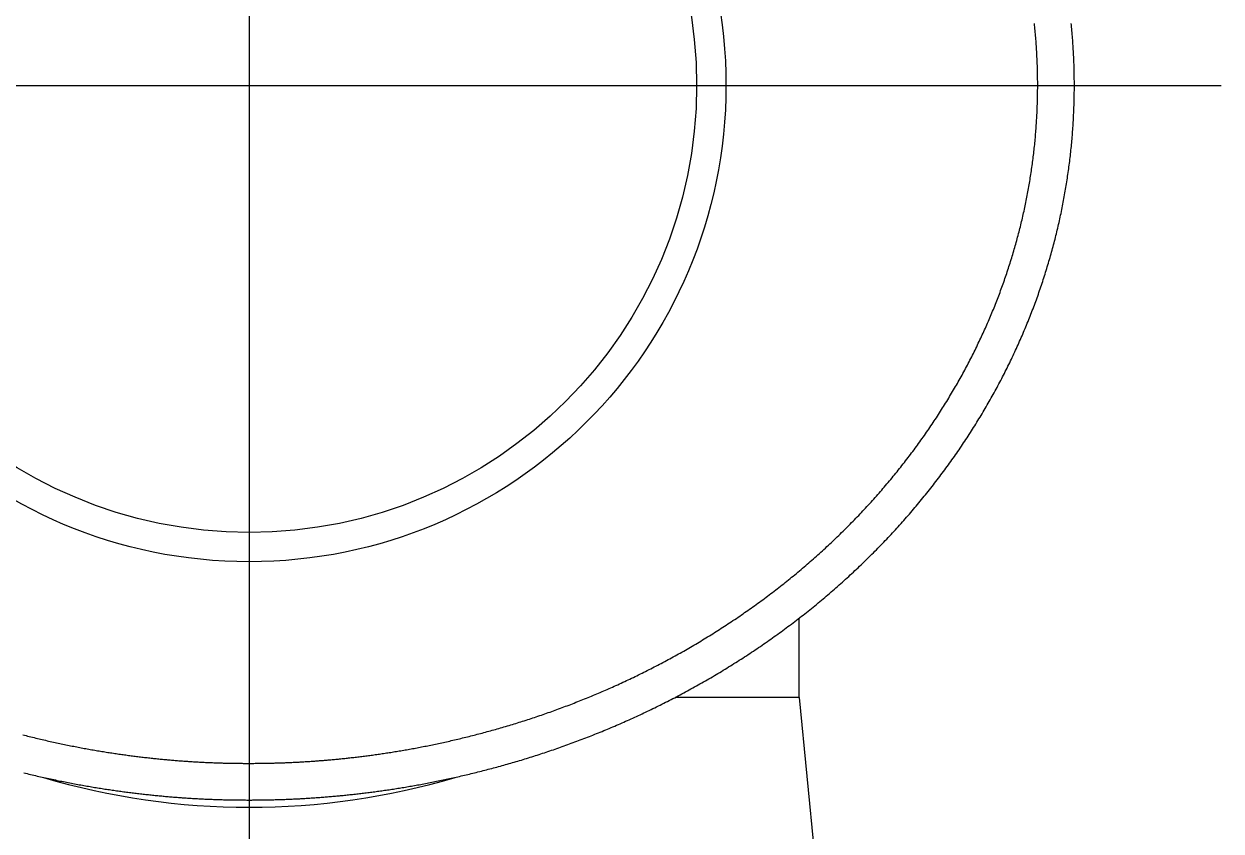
# Model space of a CAD drawing. Extents: x -10.3 to 87.6, y -18.9 to 40.3.
# Drawn here: x 71.26 to 87.58, y 18.28 to 29.29 of the extents above; entities that cross this region are included whole.
import ezdxf

# ---------------------------------------------------------------- set-up
doc = ezdxf.new("R2010")
doc.units = 0
doc.linetypes.add('CENTER', pattern=[50.8, 31.75, -6.35, 6.35, -6.35])
doc.layers.get('0').update_dxf_attribs({"linetype": 'CONTINUOUS'})
doc.layers.add('CENTER', color=1, linetype='CENTER')

msp = doc.modelspace()

# ---------------------------------------------------------------- linework, layer by layer
at = {"color": 7, "linetype": 'CONTINUOUS'}
for q in [(81.82802, 21.18278), (80.13635, 20.1), (82.03455, 17.95214)]:
    msp.add_line((81.82802, 20.1), q, dxfattribs=at)
at = {"color": 7}
for points in [[(74.328, 18.7, 0), (74.3448, 18.7, 0), (74.3616, 18.7, 0), (74.3784, 18.7001, 0), (74.3952, 18.7002, 0), (74.4119, 18.7003, 0), (74.4287, 18.7004, 0), (74.4454, 18.7005, 0), (74.4622, 18.7007, 0), (74.4789, 18.7008, 0), (74.4957, 18.701, 0), (74.5124, 18.7013, 0), (74.5292, 18.7015, 0), (74.5459, 18.7018, 0), (74.5626, 18.7021, 0), (74.5794, 18.7024, 0), (74.5961, 18.7027, 0), (74.6129, 18.7031, 0), (74.6296, 18.7034, 0), (74.6464, 18.7038, 0), (74.6631, 18.7042, 0), (74.6799, 18.7047, 0), (74.6966, 18.7051, 0), (74.7134, 18.7056, 0), (74.7302, 18.7061, 0), (74.747, 18.7067, 0), (74.7638, 18.7072, 0), (74.7806, 18.7078, 0), (74.7974, 18.7084, 0), (74.8142, 18.709, 0), (74.831, 18.7096, 0), (74.8479, 18.7103, 0), (74.8647, 18.711, 0), (74.8816, 18.7117, 0), (74.8985, 18.7124, 0), (74.9154, 18.7132, 0), (74.9323, 18.714, 0), (74.9492, 18.7148, 0), (74.9662, 18.7156, 0), (74.9831, 18.7165, 0), (75.0001, 18.7173, 0), (75.0171, 18.7182, 0), (75.0341, 18.7192, 0), (75.0512, 18.7201, 0), (75.0682, 18.7211, 0), (75.0853, 18.7221, 0), (75.1024, 18.7231, 0), (75.1195, 18.7241, 0), (75.1367, 18.7252, 0), (75.1538, 18.7263, 0), (75.171, 18.7274, 0), (75.1882, 18.7285, 0), (75.2055, 18.7297, 0), (75.2227, 18.7309, 0), (75.24, 18.7321, 0), (75.2574, 18.7333, 0), (75.2747, 18.7346, 0), (75.2921, 18.7359, 0), (75.3095, 18.7372, 0), (75.327, 18.7385, 0), (75.3444, 18.7399, 0), (75.3619, 18.7413, 0), (75.3795, 18.7427, 0), (75.3971, 18.7441, 0), (75.4147, 18.7456, 0), (75.4323, 18.7471, 0), (75.45, 18.7486, 0), (75.4677, 18.7501, 0), (75.4854, 18.7517, 0), (75.5032, 18.7533, 0), (75.5211, 18.7549, 0), (75.5389, 18.7566, 0), (75.5568, 18.7582, 0), (75.5748, 18.76, 0), (75.5928, 18.7617, 0), (75.6108, 18.7635, 0), (75.6289, 18.7653, 0), (75.647, 18.7671, 0), (75.6651, 18.769, 0), (75.6833, 18.7709, 0), (75.7016, 18.7728, 0), (75.7199, 18.7748, 0), (75.7382, 18.7768, 0), (75.7566, 18.7788, 0), (75.7751, 18.7808, 0), (75.7936, 18.7829, 0), (75.8121, 18.7851, 0), (75.8307, 18.7872, 0), (75.8493, 18.7894, 0), (75.868, 18.7916, 0), (75.8868, 18.7939, 0), (75.9056, 18.7962, 0), (75.9244, 18.7985, 0), (75.9433, 18.8009, 0), (75.9623, 18.8033, 0), (75.9813, 18.8057, 0), (76.0004, 18.8082, 0), (76.0195, 18.8107, 0), (76.0387, 18.8133, 0), (76.058, 18.8159, 0), (76.0773, 18.8185, 0), (76.0967, 18.8212, 0), (76.1161, 18.8239, 0), (76.1356, 18.8266, 0), (76.1552, 18.8294, 0), (76.1748, 18.8322, 0), (76.1945, 18.8351, 0), (76.2143, 18.838, 0), (76.2341, 18.8409, 0), (76.254, 18.8439, 0), (76.274, 18.8469, 0), (76.294, 18.85, 0), (76.3141, 18.8531, 0), (76.3343, 18.8563, 0), (76.3545, 18.8595, 0), (76.3748, 18.8627, 0), (76.3952, 18.866, 0), (76.4156, 18.8693, 0), (76.4362, 18.8727, 0), (76.4568, 18.8762, 0), (76.4774, 18.8796, 0), (76.4982, 18.8832, 0), (76.519, 18.8867, 0), (76.5399, 18.8903, 0), (76.5608, 18.894, 0), (76.5818, 18.8977, 0), (76.6029, 18.9015, 0), (76.624, 18.9053, 0), (76.6453, 18.9092, 0), (76.6665, 18.9131, 0), (76.6879, 18.9171, 0), (76.7093, 18.9211, 0), (76.7307, 18.9251, 0), (76.7523, 18.9293, 0), (76.7739, 18.9334, 0), (76.7955, 18.9376, 0), (76.8172, 18.9419, 0), (76.839, 18.9462, 0), (76.8608, 18.9506, 0), (76.8827, 18.955, 0), (76.9047, 18.9595, 0), (76.9267, 18.964, 0), (76.9487, 18.9686, 0), (76.9709, 18.9732, 0), (76.993, 18.9779, 0), (77.0153, 18.9826, 0), (77.0376, 18.9874, 0), (77.0599, 18.9923, 0), (77.0823, 18.9971, 0), (77.1047, 19.0021, 0), (77.1272, 19.0071, 0), (77.1498, 19.0121, 0), (77.1724, 19.0172, 0), (77.195, 19.0224, 0), (77.2177, 19.0276, 0), (77.2405, 19.0329, 0), (77.2633, 19.0382, 0), (77.2861, 19.0436, 0), (77.309, 19.049, 0), (77.3319, 19.0545, 0), (77.3549, 19.0601, 0), (77.3779, 19.0657, 0), (77.401, 19.0713, 0), (77.4241, 19.077, 0), (77.4473, 19.0828, 0), (77.4705, 19.0886, 0), (77.4937, 19.0945, 0), (77.517, 19.1004, 0), (77.5403, 19.1064, 0), (77.5637, 19.1125, 0), (77.5871, 19.1186, 0), (77.6105, 19.1247, 0), (77.634, 19.131, 0), (77.6575, 19.1372, 0), (77.681, 19.1436, 0), (77.7046, 19.15, 0), (77.7282, 19.1564, 0), (77.7519, 19.1629, 0), (77.7756, 19.1695, 0), (77.7993, 19.1762, 0), (77.8231, 19.1828, 0), (77.8469, 19.1896, 0), (77.8707, 19.1964, 0), (77.8945, 19.2033, 0), (77.9184, 19.2102, 0), (77.9423, 19.2172, 0), (77.9663, 19.2242, 0), (77.9902, 19.2313, 0), (78.0142, 19.2385, 0), (78.0383, 19.2457, 0), (78.0623, 19.253, 0), (78.0864, 19.2604, 0), (78.1105, 19.2678, 0), (78.1346, 19.2753, 0), (78.1588, 19.2828, 0), (78.183, 19.2904, 0), (78.2071, 19.2981, 0), (78.2314, 19.3058, 0), (78.2556, 19.3136, 0), (78.2799, 19.3214, 0), (78.3042, 19.3293, 0), (78.3285, 19.3373, 0), (78.3528, 19.3453, 0), (78.3771, 19.3534, 0), (78.4015, 19.3616, 0), (78.4259, 19.3698, 0), (78.4503, 19.3781, 0), (78.4747, 19.3865, 0), (78.4991, 19.3949, 0), (78.5235, 19.4034, 0), (78.548, 19.4119, 0), (78.5724, 19.4205, 0), (78.5969, 19.4292, 0), (78.6214, 19.438, 0), (78.6459, 19.4468, 0), (78.6705, 19.4556, 0), (78.695, 19.4646, 0), (78.7196, 19.4735, 0), (78.7441, 19.4826, 0), (78.7687, 19.4917, 0), (78.7933, 19.5009, 0), (78.8179, 19.5102, 0), (78.8425, 19.5195, 0), (78.8671, 19.5289, 0), (78.8917, 19.5383, 0), (78.9164, 19.5478, 0), (78.941, 19.5574, 0), (78.9657, 19.567, 0), (78.9904, 19.5767, 0), (79.015, 19.5865, 0), (79.0397, 19.5964, 0), (79.0644, 19.6063, 0), (79.0891, 19.6162, 0), (79.1138, 19.6263, 0), (79.1386, 19.6364, 0), (79.1633, 19.6465, 0), (79.188, 19.6568, 0), (79.2128, 19.6671, 0), (79.2375, 19.6775, 0), (79.2622, 19.6879, 0), (79.287, 19.6984, 0), (79.3117, 19.709, 0), (79.3365, 19.7196, 0), (79.3613, 19.7303, 0), (79.386, 19.7411, 0), (79.4108, 19.7519, 0), (79.4356, 19.7628, 0), (79.4604, 19.7738, 0), (79.4851, 19.7848, 0), (79.5099, 19.7959, 0), (79.5347, 19.8071, 0), (79.5595, 19.8184, 0), (79.5843, 19.8297, 0), (79.609, 19.8411, 0), (79.6338, 19.8525, 0), (79.6586, 19.864, 0), (79.6834, 19.8756, 0), (79.7082, 19.8873, 0), (79.733, 19.899, 0), (79.7577, 19.9108, 0), (79.7825, 19.9227, 0), (79.8073, 19.9346, 0), (79.8321, 19.9466, 0), (79.8568, 19.9587, 0), (79.8816, 19.9708, 0), (79.9063, 19.983, 0), (79.9311, 19.9953, 0), (79.9558, 20.0077, 0), (79.9806, 20.0201, 0), (80.0053, 20.0326, 0), (80.0301, 20.0452, 0), (80.0548, 20.0578, 0), (80.0795, 20.0705, 0), (80.1042, 20.0833, 0), (80.1289, 20.0961, 0), (80.1537, 20.1091, 0), (80.1783, 20.1221, 0), (80.203, 20.1351, 0), (80.2277, 20.1482, 0), (80.2524, 20.1615, 0), (80.277, 20.1747, 0), (80.3017, 20.1881, 0), (80.3263, 20.2015, 0), (80.351, 20.215, 0), (80.3756, 20.2286, 0), (80.4002, 20.2422, 0), (80.4248, 20.2559, 0), (80.4493, 20.2697, 0), (80.4739, 20.2835, 0), (80.4985, 20.2975, 0), (80.523, 20.3114, 0), (80.5475, 20.3255, 0), (80.572, 20.3396, 0), (80.5965, 20.3538, 0), (80.621, 20.3681, 0), (80.6454, 20.3825, 0), (80.6699, 20.3969, 0), (80.6943, 20.4114, 0), (80.7187, 20.4259, 0), (80.743, 20.4406, 0), (80.7674, 20.4553, 0), (80.7917, 20.47, 0), (80.816, 20.4849, 0), (80.8403, 20.4998, 0), (80.8646, 20.5148, 0), (80.8889, 20.5298, 0), (80.9131, 20.5449, 0), (80.9373, 20.5601, 0), (80.9615, 20.5754, 0), (80.9856, 20.5907, 0), (81.0098, 20.6061, 0), (81.0339, 20.6216, 0), (81.0579, 20.6371, 0), (81.082, 20.6527, 0), (81.106, 20.6684, 0), (81.13, 20.6841, 0), (81.154, 20.7, 0), (81.1779, 20.7158, 0), (81.2018, 20.7318, 0), (81.2257, 20.7478, 0), (81.2496, 20.7639, 0), (81.2734, 20.7801, 0), (81.2972, 20.7963, 0), (81.321, 20.8126, 0), (81.3447, 20.8289, 0), (81.3684, 20.8454, 0), (81.3921, 20.8619, 0), (81.4157, 20.8784, 0), (81.4393, 20.8951, 0), (81.4629, 20.9118, 0), (81.4864, 20.9285, 0), (81.5099, 20.9454, 0), (81.5333, 20.9623, 0), (81.5568, 20.9792, 0), (81.5801, 20.9963, 0), (81.6035, 21.0134, 0), (81.6268, 21.0305, 0), (81.6501, 21.0478, 0), (81.6733, 21.0651, 0), (81.6965, 21.0825, 0), (81.7197, 21.0999, 0), (81.7428, 21.1174, 0), (81.7659, 21.135, 0), (81.7889, 21.1526, 0), (81.8119, 21.1703, 0), (81.8348, 21.1881, 0), (81.8578, 21.2059, 0), (81.8806, 21.2238, 0), (81.9034, 21.2418, 0), (81.9262, 21.2598, 0), (81.949, 21.2779, 0), (81.9716, 21.2961, 0), (81.9943, 21.3143, 0), (82.0169, 21.3326, 0), (82.0394, 21.3509, 0), (82.0619, 21.3694, 0), (82.0844, 21.3878, 0), (82.1068, 21.4064, 0), (82.1292, 21.425, 0), (82.1515, 21.4437, 0), (82.1737, 21.4624, 0), (82.196, 21.4812, 0), (82.2181, 21.5001, 0), (82.2402, 21.519, 0), (82.2623, 21.5379, 0), (82.2843, 21.557, 0), (82.3063, 21.5761, 0), (82.3282, 21.5952, 0), (82.35, 21.6145, 0), (82.3718, 21.6337, 0), (82.3936, 21.6531, 0), (82.4153, 21.6725, 0), (82.4369, 21.6919, 0), (82.4585, 21.7114, 0), (82.48, 21.731, 0), (82.5015, 21.7506, 0), (82.5229, 21.7703, 0), (82.5443, 21.7901, 0), (82.5656, 21.8099, 0), (82.5869, 21.8297, 0), (82.6081, 21.8496, 0), (82.6292, 21.8696, 0), (82.6503, 21.8896, 0), (82.6713, 21.9097, 0), (82.6922, 21.9298, 0), (82.7131, 21.95, 0), (82.734, 21.9703, 0), (82.7548, 21.9906, 0), (82.7755, 22.0109, 0), (82.7961, 22.0313, 0), (82.8167, 22.0518, 0), (82.8373, 22.0723, 0), (82.8578, 22.0929, 0), (82.8782, 22.1135, 0), (82.8985, 22.1342, 0), (82.9188, 22.1549, 0), (82.939, 22.1757, 0), (82.9592, 22.1965, 0), (82.9792, 22.2173, 0), (82.9993, 22.2383, 0), (83.0192, 22.2593, 0), (83.0391, 22.2803, 0), (83.0589, 22.3014, 0), (83.0787, 22.3225, 0), (83.0984, 22.3437, 0), (83.118, 22.3649, 0), (83.1376, 22.3862, 0), (83.1571, 22.4075, 0), (83.1765, 22.4288, 0), (83.1958, 22.4503, 0), (83.2151, 22.4717, 0), (83.2343, 22.4932, 0), (83.2534, 22.5148, 0), (83.2725, 22.5364, 0), (83.2915, 22.558, 0), (83.3104, 22.5797, 0), (83.3292, 22.6014, 0), (83.348, 22.6232, 0), (83.3667, 22.645, 0), (83.3853, 22.6669, 0), (83.4039, 22.6888, 0), (83.4224, 22.7107, 0), (83.4408, 22.7327, 0), (83.4591, 22.7548, 0), (83.4774, 22.7768, 0), (83.4956, 22.7989, 0), (83.5137, 22.8211, 0), (83.5318, 22.8433, 0), (83.5497, 22.8655, 0), (83.5676, 22.8878, 0), (83.5854, 22.9101, 0), (83.6032, 22.9324, 0), (83.6209, 22.9548, 0), (83.6384, 22.9772, 0), (83.656, 22.9997, 0), (83.6734, 23.0222, 0), (83.6908, 23.0447, 0), (83.7081, 23.0673, 0), (83.7253, 23.0898, 0), (83.7424, 23.1125, 0), (83.7595, 23.1351, 0), (83.7764, 23.1578, 0), (83.7934, 23.1806, 0), (83.8102, 23.2033, 0), (83.8269, 23.2261, 0), (83.8436, 23.249, 0), (83.8602, 23.2718, 0), (83.8767, 23.2947, 0), (83.8931, 23.3177, 0), (83.9095, 23.3406, 0), (83.9258, 23.3636, 0), (83.942, 23.3866, 0), (83.9581, 23.4097, 0), (83.9741, 23.4327, 0), (83.9901, 23.4559, 0), (84.0059, 23.479, 0), (84.0217, 23.5021, 0), (84.0375, 23.5253, 0), (84.0531, 23.5485, 0), (84.0686, 23.5718, 0), (84.0841, 23.5951, 0), (84.0995, 23.6184, 0), (84.1148, 23.6417, 0), (84.13, 23.665, 0), (84.1452, 23.6884, 0), (84.1602, 23.7118, 0), (84.1752, 23.7352, 0), (84.1901, 23.7586, 0), (84.2049, 23.7821, 0), (84.2197, 23.8056, 0), (84.2343, 23.8291, 0), (84.2489, 23.8527, 0), (84.2634, 23.8762, 0), (84.2778, 23.8998, 0), (84.2921, 23.9234, 0), (84.3064, 23.9471, 0), (84.3205, 23.9707, 0), (84.3346, 23.9944, 0), (84.3486, 24.0181, 0), (84.3625, 24.0418, 0), (84.3764, 24.0656, 0), (84.3901, 24.0894, 0), (84.4038, 24.1131, 0), (84.4174, 24.137, 0), (84.431, 24.1608, 0), (84.4444, 24.1847, 0), (84.4578, 24.2086, 0), (84.471, 24.2325, 0), (84.4842, 24.2564, 0), (84.4974, 24.2803, 0), (84.5104, 24.3043, 0), (84.5234, 24.3283, 0), (84.5362, 24.3523, 0), (84.549, 24.3763, 0), (84.5617, 24.4004, 0), (84.5744, 24.4245, 0), (84.5869, 24.4486, 0), (84.5994, 24.4727, 0), (84.6118, 24.4968, 0), (84.6241, 24.5209, 0), (84.6364, 24.5451, 0), (84.6485, 24.5693, 0), (84.6606, 24.5935, 0), (84.6726, 24.6177, 0), (84.6845, 24.642, 0), (84.6963, 24.6663, 0), (84.7081, 24.6905, 0), (84.7198, 24.7148, 0), (84.7313, 24.7392, 0), (84.7429, 24.7635, 0), (84.7543, 24.7878, 0), (84.7656, 24.8122, 0), (84.7769, 24.8366, 0), (84.7881, 24.861, 0), (84.7992, 24.8854, 0), (84.8103, 24.9099, 0), (84.8212, 24.9343, 0), (84.8321, 24.9588, 0), (84.8429, 24.9833, 0), (84.8536, 25.0078, 0), (84.8642, 25.0323, 0), (84.8748, 25.0568, 0), (84.8852, 25.0814, 0), (84.8956, 25.106, 0), (84.906, 25.1305, 0), (84.9162, 25.1551, 0), (84.9263, 25.1798, 0), (84.9364, 25.2044, 0), (84.9464, 25.229, 0), (84.9563, 25.2537, 0), (84.9662, 25.2783, 0), (84.9759, 25.303, 0), (84.9856, 25.3277, 0), (84.9952, 25.3524, 0), (85.0047, 25.3772, 0), (85.0141, 25.4019, 0), (85.0235, 25.4267, 0), (85.0328, 25.4514, 0), (85.042, 25.4762, 0), (85.0511, 25.501, 0), (85.0601, 25.5258, 0), (85.0691, 25.5506, 0), (85.078, 25.5754, 0), (85.0868, 25.6003, 0), (85.0955, 25.6251, 0), (85.1041, 25.65, 0), (85.1127, 25.6749, 0), (85.1212, 25.6998, 0), (85.1296, 25.7247, 0), (85.1379, 25.7496, 0), (85.1462, 25.7745, 0), (85.1543, 25.7995, 0), (85.1624, 25.8244, 0), (85.1704, 25.8494, 0), (85.1784, 25.8743, 0), (85.1862, 25.8993, 0), (85.194, 25.9243, 0), (85.2017, 25.9493, 0), (85.2093, 25.9743, 0), (85.2169, 25.9993, 0), (85.2243, 26.0244, 0), (85.2317, 26.0494, 0), (85.239, 26.0745, 0), (85.2462, 26.0995, 0), (85.2534, 26.1246, 0), (85.2604, 26.1497, 0), (85.2674, 26.1748, 0), (85.2743, 26.1999, 0), (85.2812, 26.225, 0), (85.2879, 26.2501, 0), (85.2946, 26.2752, 0), (85.3012, 26.3004, 0), (85.3077, 26.3255, 0), (85.3142, 26.3507, 0), (85.3205, 26.3758, 0), (85.3268, 26.401, 0), (85.333, 26.4262, 0), (85.3391, 26.4514, 0), (85.3452, 26.4765, 0), (85.3511, 26.5017, 0), (85.357, 26.527, 0), (85.3628, 26.5522, 0), (85.3686, 26.5774, 0), (85.3742, 26.6026, 0), (85.3798, 26.6279, 0), (85.3853, 26.6531, 0), (85.3907, 26.6783, 0), (85.3961, 26.7036, 0), (85.4014, 26.7289, 0), (85.4065, 26.7541, 0), (85.4117, 26.7794, 0), (85.4167, 26.8047, 0), (85.4216, 26.83, 0), (85.4265, 26.8553, 0), (85.4313, 26.8806, 0), (85.436, 26.9059, 0), (85.4407, 26.9312, 0), (85.4453, 26.9565, 0), (85.4498, 26.9818, 0), (85.4542, 27.0071, 0), (85.4585, 27.0325, 0), (85.4628, 27.0578, 0), (85.4669, 27.0832, 0), (85.471, 27.1085, 0), (85.4751, 27.1339, 0), (85.479, 27.1592, 0), (85.4829, 27.1846, 0), (85.4867, 27.2099, 0), (85.4904, 27.2353, 0), (85.494, 27.2607, 0), (85.4976, 27.2861, 0), (85.5011, 27.3114, 0), (85.5045, 27.3368, 0), (85.5078, 27.3622, 0), (85.5111, 27.3876, 0), (85.5142, 27.413, 0), (85.5173, 27.4384, 0), (85.5203, 27.4638, 0), (85.5233, 27.4892, 0), (85.5262, 27.5146, 0), (85.5289, 27.5401, 0), (85.5316, 27.5655, 0), (85.5343, 27.5909, 0), (85.5368, 27.6163, 0), (85.5393, 27.6417, 0), (85.5417, 27.6672, 0), (85.544, 27.6926, 0), (85.5463, 27.718, 0), (85.5485, 27.7435, 0), (85.5506, 27.7689, 0), (85.5526, 27.7944, 0), (85.5545, 27.8198, 0), (85.5564, 27.8453, 0), (85.5582, 27.8707, 0), (85.5599, 27.8962, 0), (85.5615, 27.9216, 0), (85.5631, 27.9471, 0), (85.5645, 27.9725, 0), (85.5659, 27.998, 0), (85.5673, 28.0234, 0), (85.5685, 28.0489, 0), (85.5697, 28.0744, 0), (85.5708, 28.0998, 0), (85.5718, 28.1253, 0), (85.5727, 28.1507, 0), (85.5736, 28.1762, 0), (85.5744, 28.2017, 0), (85.5751, 28.2271, 0), (85.5757, 28.2526, 0), (85.5763, 28.2781, 0), (85.5768, 28.3036, 0), (85.5772, 28.329, 0), (85.5775, 28.3545, 0), (85.5777, 28.38, 0), (85.5779, 28.4054, 0), (85.578, 28.4309, 0), (85.578, 28.4564, 0), (85.578, 28.4819, 0), (85.5778, 28.5073, 0), (85.5776, 28.5328, 0), (85.5773, 28.5583, 0), (85.577, 28.5838, 0), (85.5765, 28.6092, 0), (85.576, 28.6347, 0), (85.5754, 28.6602, 0), (85.5747, 28.6856, 0), (85.574, 28.7111, 0), (85.5731, 28.7366, 0), (85.5722, 28.762, 0), (85.5713, 28.7875, 0), (85.5702, 28.8129, 0), (85.5691, 28.8384, 0), (85.5679, 28.8638, 0), (85.5666, 28.8893, 0), (85.5652, 28.9147, 0), (85.5638, 28.9402, 0), (85.5623, 28.9656, 0), (85.5607, 28.991, 0), (85.559, 29.0164, 0), (85.5572, 29.0419, 0), (85.5554, 29.0673, 0), (85.5535, 29.0927, 0), (85.5516, 29.1181, 0), (85.5495, 29.1435, 0), (85.5474, 29.1689, 0), (85.5452, 29.1943, 0), (85.5429, 29.2197, 0), (85.5405, 29.2451, 0), (85.5381, 29.2704, 0), (85.5356, 29.2958, 0)], [(74.328, 19.2, 0), (74.3442, 19.2, 0), (74.3603, 19.2, 0), (74.3764, 19.2001, 0), (74.3926, 19.2002, 0), (74.4087, 19.2003, 0), (74.4248, 19.2004, 0), (74.4409, 19.2005, 0), (74.457, 19.2006, 0), (74.4731, 19.2008, 0), (74.4892, 19.201, 0), (74.5053, 19.2012, 0), (74.5214, 19.2015, 0), (74.5375, 19.2017, 0), (74.5536, 19.202, 0), (74.5697, 19.2023, 0), (74.5858, 19.2026, 0), (74.6019, 19.2029, 0), (74.618, 19.2033, 0), (74.6341, 19.2037, 0), (74.6502, 19.2041, 0), (74.6663, 19.2045, 0), (74.6824, 19.2049, 0), (74.6986, 19.2054, 0), (74.7147, 19.2059, 0), (74.7308, 19.2064, 0), (74.747, 19.2069, 0), (74.7631, 19.2075, 0), (74.7793, 19.2081, 0), (74.7955, 19.2087, 0), (74.8117, 19.2093, 0), (74.8279, 19.2099, 0), (74.8441, 19.2106, 0), (74.8603, 19.2113, 0), (74.8765, 19.212, 0), (74.8928, 19.2127, 0), (74.909, 19.2134, 0), (74.9253, 19.2142, 0), (74.9416, 19.215, 0), (74.9579, 19.2158, 0), (74.9742, 19.2167, 0), (74.9906, 19.2175, 0), (75.0069, 19.2184, 0), (75.0233, 19.2193, 0), (75.0397, 19.2203, 0), (75.0561, 19.2212, 0), (75.0725, 19.2222, 0), (75.089, 19.2232, 0), (75.1055, 19.2242, 0), (75.122, 19.2253, 0), (75.1385, 19.2263, 0), (75.1551, 19.2274, 0), (75.1717, 19.2285, 0), (75.1883, 19.2297, 0), (75.2049, 19.2308, 0), (75.2215, 19.232, 0), (75.2382, 19.2332, 0), (75.2549, 19.2345, 0), (75.2717, 19.2357, 0), (75.2885, 19.237, 0), (75.3053, 19.2383, 0), (75.3221, 19.2397, 0), (75.3389, 19.241, 0), (75.3558, 19.2424, 0), (75.3728, 19.2438, 0), (75.3897, 19.2452, 0), (75.4067, 19.2467, 0), (75.4237, 19.2482, 0), (75.4408, 19.2497, 0), (75.4579, 19.2512, 0), (75.475, 19.2528, 0), (75.4922, 19.2544, 0), (75.5094, 19.256, 0), (75.5267, 19.2576, 0), (75.544, 19.2593, 0), (75.5613, 19.261, 0), (75.5787, 19.2628, 0), (75.5961, 19.2645, 0), (75.6135, 19.2663, 0), (75.631, 19.2681, 0), (75.6486, 19.27, 0), (75.6662, 19.2719, 0), (75.6838, 19.2738, 0), (75.7015, 19.2757, 0), (75.7192, 19.2777, 0), (75.737, 19.2797, 0), (75.7548, 19.2818, 0), (75.7727, 19.2838, 0), (75.7906, 19.2859, 0), (75.8086, 19.2881, 0), (75.8266, 19.2903, 0), (75.8447, 19.2925, 0), (75.8628, 19.2947, 0), (75.881, 19.297, 0), (75.8992, 19.2993, 0), (75.9175, 19.3016, 0), (75.9358, 19.304, 0), (75.9542, 19.3064, 0), (75.9727, 19.3089, 0), (75.9912, 19.3114, 0), (76.0097, 19.3139, 0), (76.0284, 19.3165, 0), (76.047, 19.3191, 0), (76.0658, 19.3217, 0), (76.0846, 19.3244, 0), (76.1035, 19.3271, 0), (76.1224, 19.3299, 0), (76.1414, 19.3326, 0), (76.1604, 19.3355, 0), (76.1796, 19.3383, 0), (76.1987, 19.3413, 0), (76.218, 19.3442, 0), (76.2373, 19.3472, 0), (76.2567, 19.3502, 0), (76.2761, 19.3533, 0), (76.2956, 19.3564, 0), (76.3152, 19.3596, 0), (76.3349, 19.3628, 0), (76.3546, 19.366, 0), (76.3744, 19.3693, 0), (76.3943, 19.3727, 0), (76.4142, 19.376, 0), (76.4342, 19.3795, 0), (76.4543, 19.383, 0), (76.4744, 19.3865, 0), (76.4946, 19.3901, 0), (76.5148, 19.3937, 0), (76.5351, 19.3973, 0), (76.5555, 19.4011, 0), (76.576, 19.4048, 0), (76.5965, 19.4086, 0), (76.617, 19.4125, 0), (76.6377, 19.4164, 0), (76.6583, 19.4204, 0), (76.6791, 19.4244, 0), (76.6999, 19.4284, 0), (76.7208, 19.4325, 0), (76.7417, 19.4367, 0), (76.7627, 19.4409, 0), (76.7837, 19.4451, 0), (76.8048, 19.4494, 0), (76.8259, 19.4537, 0), (76.8471, 19.4581, 0), (76.8684, 19.4626, 0), (76.8897, 19.4671, 0), (76.911, 19.4716, 0), (76.9324, 19.4762, 0), (76.9539, 19.4809, 0), (76.9754, 19.4856, 0), (76.997, 19.4903, 0), (77.0186, 19.4951, 0), (77.0402, 19.5, 0), (77.0619, 19.5049, 0), (77.0837, 19.5098, 0), (77.1055, 19.5149, 0), (77.1273, 19.5199, 0), (77.1492, 19.525, 0), (77.1712, 19.5302, 0), (77.1931, 19.5354, 0), (77.2152, 19.5407, 0), (77.2372, 19.546, 0), (77.2594, 19.5514, 0), (77.2815, 19.5568, 0), (77.3037, 19.5623, 0), (77.3259, 19.5678, 0), (77.3482, 19.5734, 0), (77.3705, 19.5791, 0), (77.3929, 19.5848, 0), (77.4153, 19.5905, 0), (77.4377, 19.5963, 0), (77.4602, 19.6022, 0), (77.4827, 19.6081, 0), (77.5052, 19.6141, 0), (77.5278, 19.6201, 0), (77.5504, 19.6262, 0), (77.5731, 19.6324, 0), (77.5958, 19.6386, 0), (77.6185, 19.6448, 0), (77.6412, 19.6511, 0), (77.664, 19.6575, 0), (77.6868, 19.6639, 0), (77.7096, 19.6704, 0), (77.7325, 19.6769, 0), (77.7554, 19.6835, 0), (77.7783, 19.6902, 0), (77.8013, 19.6969, 0), (77.8243, 19.7036, 0), (77.8473, 19.7105, 0), (77.8703, 19.7173, 0), (77.8934, 19.7243, 0), (77.9165, 19.7313, 0), (77.9396, 19.7383, 0), (77.9627, 19.7454, 0), (77.9859, 19.7526, 0), (78.009, 19.7599, 0), (78.0322, 19.7671, 0), (78.0555, 19.7745, 0), (78.0787, 19.7819, 0), (78.102, 19.7894, 0), (78.1253, 19.7969, 0), (78.1486, 19.8045, 0), (78.1719, 19.8122, 0), (78.1952, 19.8199, 0), (78.2186, 19.8276, 0), (78.242, 19.8355, 0), (78.2653, 19.8434, 0), (78.2887, 19.8513, 0), (78.3122, 19.8593, 0), (78.3356, 19.8674, 0), (78.359, 19.8756, 0), (78.3825, 19.8838, 0), (78.406, 19.892, 0), (78.4295, 19.9003, 0), (78.453, 19.9087, 0), (78.4765, 19.9172, 0), (78.5, 19.9257, 0), (78.5235, 19.9342, 0), (78.5471, 19.9429, 0), (78.5707, 19.9516, 0), (78.5942, 19.9603, 0), (78.6178, 19.9691, 0), (78.6414, 19.978, 0), (78.665, 19.9869, 0), (78.6886, 19.9959, 0), (78.7122, 20.005, 0), (78.7359, 20.0141, 0), (78.7595, 20.0233, 0), (78.7832, 20.0325, 0), (78.8068, 20.0418, 0), (78.8305, 20.0512, 0), (78.8541, 20.0606, 0), (78.8778, 20.0701, 0), (78.9015, 20.0797, 0), (78.9252, 20.0893, 0), (78.9489, 20.099, 0), (78.9726, 20.1088, 0), (78.9963, 20.1186, 0), (79.02, 20.1284, 0), (79.0437, 20.1384, 0), (79.0675, 20.1484, 0), (79.0912, 20.1585, 0), (79.1149, 20.1686, 0), (79.1386, 20.1788, 0), (79.1624, 20.189, 0), (79.1861, 20.1994, 0), (79.2099, 20.2098, 0), (79.2336, 20.2202, 0), (79.2573, 20.2307, 0), (79.2811, 20.2413, 0), (79.3048, 20.2519, 0), (79.3286, 20.2627, 0), (79.3523, 20.2734, 0), (79.3761, 20.2843, 0), (79.3998, 20.2952, 0), (79.4236, 20.3062, 0), (79.4473, 20.3172, 0), (79.471, 20.3283, 0), (79.4948, 20.3395, 0), (79.5185, 20.3507, 0), (79.5422, 20.362, 0), (79.566, 20.3734, 0), (79.5897, 20.3848, 0), (79.6134, 20.3963, 0), (79.6372, 20.4079, 0), (79.6609, 20.4195, 0), (79.6846, 20.4312, 0), (79.7083, 20.4429, 0), (79.732, 20.4548, 0), (79.7557, 20.4667, 0), (79.7794, 20.4786, 0), (79.8031, 20.4907, 0), (79.8267, 20.5028, 0), (79.8504, 20.5149, 0), (79.8741, 20.5272, 0), (79.8977, 20.5395, 0), (79.9214, 20.5518, 0), (79.945, 20.5643, 0), (79.9686, 20.5768, 0), (79.9923, 20.5893, 0), (80.0159, 20.602, 0), (80.0395, 20.6147, 0), (80.0631, 20.6275, 0), (80.0866, 20.6403, 0), (80.1102, 20.6532, 0), (80.1338, 20.6662, 0), (80.1573, 20.6792, 0), (80.1808, 20.6924, 0), (80.2044, 20.7055, 0), (80.2279, 20.7188, 0), (80.2514, 20.7321, 0), (80.2748, 20.7455, 0), (80.2983, 20.759, 0), (80.3217, 20.7725, 0), (80.3451, 20.7861, 0), (80.3685, 20.7997, 0), (80.3919, 20.8135, 0), (80.4153, 20.8272, 0), (80.4386, 20.8411, 0), (80.462, 20.855, 0), (80.4853, 20.869, 0), (80.5086, 20.8831, 0), (80.5319, 20.8972, 0), (80.5551, 20.9114, 0), (80.5783, 20.9256, 0), (80.6015, 20.94, 0), (80.6247, 20.9544, 0), (80.6479, 20.9688, 0), (80.671, 20.9833, 0), (80.6941, 20.9979, 0), (80.7172, 21.0126, 0), (80.7403, 21.0273, 0), (80.7633, 21.0421, 0), (80.7863, 21.0569, 0), (80.8093, 21.0718, 0), (80.8323, 21.0868, 0), (80.8552, 21.1019, 0), (80.8781, 21.117, 0), (80.901, 21.1321, 0), (80.9238, 21.1474, 0), (80.9467, 21.1627, 0), (80.9694, 21.1781, 0), (80.9922, 21.1935, 0), (81.0149, 21.209, 0), (81.0376, 21.2245, 0), (81.0603, 21.2402, 0), (81.0829, 21.2559, 0), (81.1055, 21.2716, 0), (81.1281, 21.2874, 0), (81.1506, 21.3033, 0), (81.1731, 21.3193, 0), (81.1956, 21.3353, 0), (81.218, 21.3513, 0), (81.2404, 21.3675, 0), (81.2628, 21.3837, 0), (81.2851, 21.4, 0), (81.3074, 21.4163, 0), (81.3297, 21.4327, 0), (81.3519, 21.4491, 0), (81.3741, 21.4656, 0), (81.3962, 21.4822, 0), (81.4183, 21.4989, 0), (81.4404, 21.5156, 0), (81.4624, 21.5323, 0), (81.4844, 21.5492, 0), (81.5063, 21.5661, 0), (81.5282, 21.583, 0), (81.5501, 21.6, 0), (81.5719, 21.6171, 0), (81.5936, 21.6342, 0), (81.6154, 21.6514, 0), (81.6371, 21.6687, 0), (81.6587, 21.686, 0), (81.6803, 21.7034, 0), (81.7018, 21.7209, 0), (81.7233, 21.7384, 0), (81.7448, 21.7559, 0), (81.7662, 21.7735, 0), (81.7876, 21.7912, 0), (81.8089, 21.809, 0), (81.8302, 21.8268, 0), (81.8514, 21.8446, 0), (81.8726, 21.8625, 0), (81.8937, 21.8805, 0), (81.9148, 21.8985, 0), (81.9358, 21.9166, 0), (81.9568, 21.9348, 0), (81.9777, 21.953, 0), (81.9986, 21.9712, 0), (82.0194, 21.9895, 0), (82.0402, 22.0079, 0), (82.0609, 22.0263, 0), (82.0816, 22.0448, 0), (82.1022, 22.0633, 0), (82.1227, 22.0819, 0), (82.1433, 22.1006, 0), (82.1637, 22.1193, 0), (82.1841, 22.138, 0), (82.2045, 22.1568, 0), (82.2247, 22.1757, 0), (82.245, 22.1946, 0), (82.2652, 22.2135, 0), (82.2853, 22.2325, 0), (82.3054, 22.2516, 0), (82.3254, 22.2707, 0), (82.3453, 22.2899, 0), (82.3652, 22.3091, 0), (82.3851, 22.3284, 0), (82.4048, 22.3477, 0), (82.4245, 22.3671, 0), (82.4442, 22.3865, 0), (82.4638, 22.406, 0), (82.4833, 22.4255, 0), (82.5028, 22.445, 0), (82.5222, 22.4647, 0), (82.5416, 22.4843, 0), (82.5609, 22.504, 0), (82.5801, 22.5238, 0), (82.5993, 22.5436, 0), (82.6184, 22.5635, 0), (82.6374, 22.5834, 0), (82.6564, 22.6033, 0), (82.6753, 22.6233, 0), (82.6942, 22.6433, 0), (82.713, 22.6634, 0), (82.7317, 22.6836, 0), (82.7504, 22.7037, 0), (82.7689, 22.724, 0), (82.7875, 22.7442, 0), (82.8059, 22.7645, 0), (82.8243, 22.7849, 0), (82.8426, 22.8053, 0), (82.8609, 22.8257, 0), (82.8791, 22.8462, 0), (82.8972, 22.8667, 0), (82.9152, 22.8873, 0), (82.9332, 22.9079, 0), (82.9511, 22.9286, 0), (82.9689, 22.9492, 0), (82.9867, 22.97, 0), (83.0044, 22.9907, 0), (83.022, 23.0115, 0), (83.0396, 23.0324, 0), (83.0571, 23.0533, 0), (83.0745, 23.0742, 0), (83.0918, 23.0951, 0), (83.1091, 23.1161, 0), (83.1263, 23.1372, 0), (83.1434, 23.1582, 0), (83.1605, 23.1793, 0), (83.1775, 23.2005, 0), (83.1944, 23.2216, 0), (83.2112, 23.2428, 0), (83.228, 23.2641, 0), (83.2447, 23.2854, 0), (83.2613, 23.3067, 0), (83.2779, 23.328, 0), (83.2943, 23.3494, 0), (83.3107, 23.3708, 0), (83.3271, 23.3922, 0), (83.3433, 23.4137, 0), (83.3595, 23.4352, 0), (83.3756, 23.4567, 0), (83.3917, 23.4783, 0), (83.4076, 23.4999, 0), (83.4235, 23.5215, 0), (83.4393, 23.5432, 0), (83.455, 23.5649, 0), (83.4707, 23.5866, 0), (83.4863, 23.6083, 0), (83.5018, 23.6301, 0), (83.5172, 23.6519, 0), (83.5326, 23.6737, 0), (83.5479, 23.6955, 0), (83.5631, 23.7174, 0), (83.5782, 23.7393, 0), (83.5932, 23.7612, 0), (83.6082, 23.7832, 0), (83.6231, 23.8051, 0), (83.6379, 23.8271, 0), (83.6526, 23.8492, 0), (83.6673, 23.8712, 0), (83.6819, 23.8933, 0), (83.6964, 23.9154, 0), (83.7108, 23.9375, 0), (83.7251, 23.9596, 0), (83.7394, 23.9818, 0), (83.7536, 24.004, 0), (83.7677, 24.0262, 0), (83.7817, 24.0484, 0), (83.7957, 24.0706, 0), (83.8096, 24.0929, 0), (83.8233, 24.1152, 0), (83.8371, 24.1375, 0), (83.8507, 24.1598, 0), (83.8643, 24.1822, 0), (83.8778, 24.2046, 0), (83.8912, 24.2269, 0), (83.9045, 24.2494, 0), (83.9178, 24.2718, 0), (83.9309, 24.2943, 0), (83.944, 24.3167, 0), (83.9571, 24.3392, 0), (83.97, 24.3617, 0), (83.9829, 24.3843, 0), (83.9957, 24.4068, 0), (84.0084, 24.4294, 0), (84.021, 24.452, 0), (84.0336, 24.4746, 0), (84.0461, 24.4973, 0), (84.0585, 24.5199, 0), (84.0708, 24.5426, 0), (84.0831, 24.5653, 0), (84.0953, 24.588, 0), (84.1074, 24.6107, 0), (84.1194, 24.6334, 0), (84.1313, 24.6562, 0), (84.1432, 24.679, 0), (84.155, 24.7018, 0), (84.1667, 24.7246, 0), (84.1784, 24.7474, 0), (84.1899, 24.7703, 0), (84.2014, 24.7931, 0), (84.2128, 24.816, 0), (84.2242, 24.8389, 0), (84.2354, 24.8618, 0), (84.2466, 24.8848, 0), (84.2577, 24.9077, 0), (84.2687, 24.9307, 0), (84.2797, 24.9536, 0), (84.2906, 24.9766, 0), (84.3014, 24.9996, 0), (84.3121, 25.0227, 0), (84.3227, 25.0457, 0), (84.3333, 25.0688, 0), (84.3438, 25.0918, 0), (84.3542, 25.1149, 0), (84.3646, 25.138, 0), (84.3748, 25.1611, 0), (84.385, 25.1842, 0), (84.3952, 25.2074, 0), (84.4052, 25.2305, 0), (84.4152, 25.2537, 0), (84.425, 25.2769, 0), (84.4349, 25.3001, 0), (84.4446, 25.3233, 0), (84.4543, 25.3465, 0), (84.4638, 25.3698, 0), (84.4734, 25.393, 0), (84.4828, 25.4163, 0), (84.4921, 25.4395, 0), (84.5014, 25.4628, 0), (84.5106, 25.4861, 0), (84.5198, 25.5094, 0), (84.5288, 25.5327, 0), (84.5378, 25.5561, 0), (84.5467, 25.5794, 0), (84.5555, 25.6028, 0), (84.5643, 25.6261, 0), (84.573, 25.6495, 0), (84.5816, 25.6729, 0), (84.5901, 25.6963, 0), (84.5986, 25.7197, 0), (84.6069, 25.7431, 0), (84.6152, 25.7666, 0), (84.6235, 25.79, 0), (84.6316, 25.8135, 0), (84.6397, 25.8369, 0), (84.6477, 25.8604, 0), (84.6556, 25.8839, 0), (84.6635, 25.9074, 0), (84.6713, 25.9309, 0), (84.679, 25.9544, 0), (84.6866, 25.9779, 0), (84.6941, 26.0015, 0), (84.7016, 26.025, 0), (84.709, 26.0486, 0), (84.7164, 26.0721, 0), (84.7236, 26.0957, 0), (84.7308, 26.1193, 0), (84.7379, 26.1429, 0), (84.7449, 26.1664, 0), (84.7519, 26.1901, 0), (84.7588, 26.2137, 0), (84.7656, 26.2373, 0), (84.7723, 26.2609, 0), (84.779, 26.2846, 0), (84.7856, 26.3082, 0), (84.7921, 26.3319, 0), (84.7985, 26.3555, 0), (84.8049, 26.3792, 0), (84.8112, 26.4029, 0), (84.8174, 26.4266, 0), (84.8235, 26.4502, 0), (84.8296, 26.4739, 0), (84.8356, 26.4976, 0), (84.8415, 26.5214, 0), (84.8473, 26.5451, 0), (84.8531, 26.5688, 0), (84.8588, 26.5925, 0), (84.8644, 26.6163, 0), (84.87, 26.64, 0), (84.8755, 26.6638, 0), (84.8809, 26.6875, 0), (84.8862, 26.7113, 0), (84.8914, 26.7351, 0), (84.8966, 26.7588, 0), (84.9017, 26.7826, 0), (84.9068, 26.8064, 0), (84.9117, 26.8302, 0), (84.9166, 26.854, 0), (84.9214, 26.8778, 0), (84.9262, 26.9016, 0), (84.9308, 26.9254, 0), (84.9354, 26.9492, 0), (84.9399, 26.973, 0), (84.9444, 26.9969, 0), (84.9488, 27.0207, 0), (84.9531, 27.0445, 0), (84.9573, 27.0684, 0), (84.9615, 27.0922, 0), (84.9655, 27.1161, 0), (84.9695, 27.1399, 0), (84.9735, 27.1638, 0), (84.9773, 27.1876, 0), (84.9811, 27.2115, 0), (84.9848, 27.2354, 0), (84.9885, 27.2592, 0), (84.9921, 27.2831, 0), (84.9956, 27.307, 0), (84.999, 27.3309, 0), (85.0023, 27.3548, 0), (85.0056, 27.3787, 0), (85.0088, 27.4026, 0), (85.0119, 27.4264, 0), (85.015, 27.4503, 0), (85.018, 27.4743, 0), (85.0209, 27.4982, 0), (85.0238, 27.5221, 0), (85.0265, 27.546, 0), (85.0292, 27.5699, 0), (85.0318, 27.5938, 0), (85.0344, 27.6177, 0), (85.0369, 27.6417, 0), (85.0393, 27.6656, 0), (85.0416, 27.6895, 0), (85.0439, 27.7134, 0), (85.0461, 27.7374, 0), (85.0482, 27.7613, 0), (85.0502, 27.7852, 0), (85.0522, 27.8092, 0), (85.0541, 27.8331, 0), (85.0559, 27.8571, 0), (85.0577, 27.881, 0), (85.0593, 27.905, 0), (85.0609, 27.9289, 0), (85.0625, 27.9529, 0), (85.0639, 27.9768, 0), (85.0653, 28.0008, 0), (85.0666, 28.0247, 0), (85.0679, 28.0487, 0), (85.0691, 28.0726, 0), (85.0702, 28.0966, 0), (85.0712, 28.1205, 0), (85.0722, 28.1445, 0), (85.073, 28.1685, 0), (85.0739, 28.1924, 0), (85.0746, 28.2164, 0), (85.0753, 28.2403, 0), (85.0759, 28.2643, 0), (85.0764, 28.2883, 0), (85.0768, 28.3122, 0), (85.0772, 28.3362, 0), (85.0775, 28.3601, 0), (85.0777, 28.3841, 0), (85.0779, 28.4081, 0), (85.078, 28.432, 0), (85.078, 28.456, 0), (85.078, 28.48, 0), (85.0778, 28.5039, 0), (85.0776, 28.5279, 0), (85.0774, 28.5519, 0), (85.077, 28.5758, 0), (85.0766, 28.5998, 0), (85.0761, 28.6238, 0), (85.0756, 28.6477, 0), (85.0749, 28.6717, 0), (85.0742, 28.6956, 0), (85.0734, 28.7196, 0), (85.0726, 28.7436, 0), (85.0717, 28.7675, 0), (85.0707, 28.7915, 0), (85.0696, 28.8154, 0), (85.0685, 28.8393, 0), (85.0673, 28.8633, 0), (85.066, 28.8872, 0), (85.0646, 28.9112, 0), (85.0632, 28.9351, 0), (85.0617, 28.959, 0), (85.0601, 28.9829, 0), (85.0585, 29.0069, 0), (85.0568, 29.0308, 0), (85.055, 29.0547, 0), (85.0531, 29.0786, 0), (85.0512, 29.1025, 0), (85.0492, 29.1264, 0), (85.0471, 29.1503, 0), (85.045, 29.1742, 0), (85.0428, 29.1981, 0), (85.0405, 29.222, 0), (85.0381, 29.2458, 0), (85.0357, 29.2697, 0), (85.0332, 29.2936, 0)], [(71.2404, 19.5901, 0), (71.2628, 19.5844, 0), (71.2851, 19.5787, 0), (71.3075, 19.573, 0), (71.3297, 19.5674, 0), (71.352, 19.5619, 0), (71.3742, 19.5564, 0), (71.3963, 19.551, 0), (71.4184, 19.5456, 0), (71.4405, 19.5403, 0), (71.4626, 19.535, 0), (71.4845, 19.5298, 0), (71.5065, 19.5246, 0), (71.5284, 19.5195, 0), (71.5502, 19.5145, 0), (71.572, 19.5095, 0), (71.5938, 19.5045, 0), (71.6155, 19.4996, 0), (71.6372, 19.4948, 0), (71.6588, 19.49, 0), (71.6804, 19.4852, 0), (71.7019, 19.4805, 0), (71.7234, 19.4759, 0), (71.7448, 19.4713, 0), (71.7662, 19.4668, 0), (71.7875, 19.4623, 0), (71.8087, 19.4579, 0), (71.8299, 19.4535, 0), (71.8511, 19.4491, 0), (71.8722, 19.4449, 0), (71.8932, 19.4406, 0), (71.9142, 19.4364, 0), (71.9351, 19.4323, 0), (71.956, 19.4282, 0), (71.9768, 19.4242, 0), (71.9976, 19.4202, 0), (72.0183, 19.4162, 0), (72.0389, 19.4124, 0), (72.0595, 19.4085, 0), (72.08, 19.4047, 0), (72.1005, 19.401, 0), (72.1209, 19.3973, 0), (72.1412, 19.3936, 0), (72.1614, 19.39, 0), (72.1816, 19.3864, 0), (72.2018, 19.3829, 0), (72.2218, 19.3794, 0), (72.2418, 19.376, 0), (72.2617, 19.3726, 0), (72.2816, 19.3693, 0), (72.3013, 19.366, 0), (72.321, 19.3628, 0), (72.3407, 19.3596, 0), (72.3603, 19.3564, 0), (72.3798, 19.3533, 0), (72.3992, 19.3502, 0), (72.4186, 19.3472, 0), (72.4379, 19.3442, 0), (72.4571, 19.3413, 0), (72.4763, 19.3384, 0), (72.4954, 19.3355, 0), (72.5145, 19.3327, 0), (72.5335, 19.3299, 0), (72.5524, 19.3271, 0), (72.5713, 19.3244, 0), (72.5901, 19.3218, 0), (72.6089, 19.3191, 0), (72.6275, 19.3165, 0), (72.6462, 19.314, 0), (72.6648, 19.3115, 0), (72.6833, 19.309, 0), (72.7017, 19.3065, 0), (72.7201, 19.3041, 0), (72.7385, 19.3018, 0), (72.7568, 19.2994, 0), (72.775, 19.2971, 0), (72.7932, 19.2948, 0), (72.8113, 19.2926, 0), (72.8294, 19.2904, 0), (72.8475, 19.2882, 0), (72.8654, 19.2861, 0), (72.8833, 19.284, 0), (72.9012, 19.2819, 0), (72.919, 19.2799, 0), (72.9368, 19.2779, 0), (72.9545, 19.2759, 0), (72.9722, 19.2739, 0), (72.9899, 19.272, 0), (73.0074, 19.2701, 0), (73.025, 19.2682, 0), (73.0425, 19.2664, 0), (73.06, 19.2646, 0), (73.0774, 19.2628, 0), (73.0947, 19.261, 0), (73.1121, 19.2593, 0), (73.1294, 19.2576, 0), (73.1466, 19.2559, 0), (73.1638, 19.2543, 0), (73.181, 19.2527, 0), (73.1982, 19.2511, 0), (73.2153, 19.2495, 0), (73.2323, 19.248, 0), (73.2494, 19.2465, 0), (73.2664, 19.245, 0), (73.2833, 19.2435, 0), (73.3003, 19.2421, 0), (73.3172, 19.2407, 0), (73.334, 19.2393, 0), (73.3509, 19.238, 0), (73.3677, 19.2366, 0), (73.3844, 19.2353, 0), (73.4012, 19.2341, 0), (73.4179, 19.2328, 0), (73.4346, 19.2316, 0), (73.4512, 19.2304, 0), (73.4679, 19.2292, 0), (73.4845, 19.2281, 0), (73.501, 19.227, 0), (73.5176, 19.2259, 0), (73.5341, 19.2248, 0), (73.5506, 19.2237, 0), (73.5671, 19.2227, 0), (73.5836, 19.2217, 0), (73.6, 19.2207, 0), (73.6164, 19.2198, 0), (73.6328, 19.2189, 0), (73.6492, 19.218, 0), (73.6656, 19.2171, 0), (73.6819, 19.2162, 0), (73.6982, 19.2154, 0), (73.7145, 19.2146, 0), (73.7308, 19.2138, 0), (73.7471, 19.213, 0), (73.7633, 19.2123, 0), (73.7796, 19.2116, 0), (73.7958, 19.2109, 0), (73.812, 19.2102, 0), (73.8282, 19.2096, 0), (73.8444, 19.2089, 0), (73.8606, 19.2083, 0), (73.8768, 19.2078, 0), (73.893, 19.2072, 0), (73.9091, 19.2067, 0), (73.9252, 19.2061, 0), (73.9414, 19.2057, 0), (73.9575, 19.2052, 0), (73.9736, 19.2047, 0), (73.9897, 19.2043, 0), (74.0059, 19.2039, 0), (74.022, 19.2035, 0), (74.0381, 19.2031, 0), (74.0542, 19.2028, 0), (74.0703, 19.2025, 0), (74.0864, 19.2022, 0), (74.1025, 19.2019, 0), (74.1186, 19.2016, 0), (74.1346, 19.2014, 0), (74.1507, 19.2012, 0), (74.1668, 19.201, 0), (74.1829, 19.2008, 0), (74.199, 19.2006, 0), (74.2151, 19.2005, 0), (74.2312, 19.2003, 0), (74.2474, 19.2002, 0), (74.2635, 19.2002, 0), (74.2796, 19.2001, 0), (74.2957, 19.2, 0), (74.3119, 19.2, 0), (74.328, 19.2, 0)], [(71.2547, 19.0709, 0), (71.2778, 19.0652, 0), (71.3008, 19.0596, 0), (71.3238, 19.0541, 0), (71.3467, 19.0486, 0), (71.3696, 19.0432, 0), (71.3924, 19.0378, 0), (71.4152, 19.0325, 0), (71.438, 19.0272, 0), (71.4607, 19.022, 0), (71.4834, 19.0169, 0), (71.506, 19.0118, 0), (71.5285, 19.0067, 0), (71.551, 19.0017, 0), (71.5735, 18.9968, 0), (71.5959, 18.9919, 0), (71.6182, 18.9871, 0), (71.6405, 18.9823, 0), (71.6628, 18.9776, 0), (71.685, 18.9729, 0), (71.7071, 18.9683, 0), (71.7292, 18.9637, 0), (71.7512, 18.9592, 0), (71.7731, 18.9548, 0), (71.795, 18.9504, 0), (71.8169, 18.946, 0), (71.8387, 18.9417, 0), (71.8604, 18.9374, 0), (71.8821, 18.9332, 0), (71.9037, 18.9291, 0), (71.9252, 18.925, 0), (71.9467, 18.9209, 0), (71.9681, 18.9169, 0), (71.9894, 18.913, 0), (72.0107, 18.9091, 0), (72.032, 18.9052, 0), (72.0531, 18.9014, 0), (72.0742, 18.8977, 0), (72.0952, 18.894, 0), (72.1162, 18.8903, 0), (72.137, 18.8867, 0), (72.1578, 18.8831, 0), (72.1785, 18.8796, 0), (72.1992, 18.8761, 0), (72.2198, 18.8727, 0), (72.2403, 18.8693, 0), (72.2607, 18.866, 0), (72.2811, 18.8627, 0), (72.3014, 18.8595, 0), (72.3216, 18.8563, 0), (72.3418, 18.8531, 0), (72.3619, 18.85, 0), (72.3819, 18.847, 0), (72.4018, 18.8439, 0), (72.4217, 18.841, 0), (72.4416, 18.838, 0), (72.4613, 18.8351, 0), (72.481, 18.8323, 0), (72.5007, 18.8294, 0), (72.5202, 18.8267, 0), (72.5398, 18.8239, 0), (72.5592, 18.8212, 0), (72.5786, 18.8186, 0), (72.5979, 18.816, 0), (72.6172, 18.8134, 0), (72.6364, 18.8108, 0), (72.6555, 18.8083, 0), (72.6746, 18.8059, 0), (72.6937, 18.8034, 0), (72.7126, 18.801, 0), (72.7316, 18.7987, 0), (72.7504, 18.7963, 0), (72.7692, 18.794, 0), (72.788, 18.7918, 0), (72.8067, 18.7896, 0), (72.8253, 18.7874, 0), (72.8439, 18.7852, 0), (72.8625, 18.7831, 0), (72.881, 18.781, 0), (72.8994, 18.7789, 0), (72.9178, 18.7769, 0), (72.9361, 18.7749, 0), (72.9544, 18.7729, 0), (72.9727, 18.771, 0), (72.9909, 18.7691, 0), (73.0091, 18.7672, 0), (73.0272, 18.7653, 0), (73.0453, 18.7635, 0), (73.0633, 18.7617, 0), (73.0813, 18.7599, 0), (73.0992, 18.7582, 0), (73.1171, 18.7565, 0), (73.135, 18.7548, 0), (73.1528, 18.7531, 0), (73.1706, 18.7515, 0), (73.1884, 18.7499, 0), (73.2061, 18.7483, 0), (73.2238, 18.7468, 0), (73.2414, 18.7453, 0), (73.259, 18.7438, 0), (73.2766, 18.7423, 0), (73.2942, 18.7409, 0), (73.3117, 18.7395, 0), (73.3291, 18.7381, 0), (73.3466, 18.7368, 0), (73.364, 18.7354, 0), (73.3814, 18.7341, 0), (73.3987, 18.7329, 0), (73.4161, 18.7316, 0), (73.4334, 18.7304, 0), (73.4506, 18.7292, 0), (73.4679, 18.728, 0), (73.4851, 18.7269, 0), (73.5023, 18.7258, 0), (73.5195, 18.7247, 0), (73.5366, 18.7236, 0), (73.5537, 18.7226, 0), (73.5708, 18.7216, 0), (73.5879, 18.7206, 0), (73.605, 18.7196, 0), (73.622, 18.7187, 0), (73.639, 18.7178, 0), (73.656, 18.7169, 0), (73.673, 18.716, 0), (73.6899, 18.7152, 0), (73.7069, 18.7143, 0), (73.7238, 18.7136, 0), (73.7407, 18.7128, 0), (73.7576, 18.712, 0), (73.7745, 18.7113, 0), (73.7914, 18.7106, 0), (73.8082, 18.7099, 0), (73.8251, 18.7093, 0), (73.8419, 18.7087, 0), (73.8587, 18.7081, 0), (73.8755, 18.7075, 0), (73.8923, 18.7069, 0), (73.9091, 18.7064, 0), (73.9259, 18.7059, 0), (73.9427, 18.7054, 0), (73.9594, 18.7049, 0), (73.9762, 18.7045, 0), (73.993, 18.704, 0), (74.0097, 18.7036, 0), (74.0265, 18.7033, 0), (74.0432, 18.7029, 0), (74.0599, 18.7026, 0), (74.0767, 18.7023, 0), (74.0934, 18.702, 0), (74.1102, 18.7017, 0), (74.1269, 18.7014, 0), (74.1436, 18.7012, 0), (74.1604, 18.701, 0), (74.1771, 18.7008, 0), (74.1939, 18.7006, 0), (74.2106, 18.7005, 0), (74.2274, 18.7004, 0), (74.2441, 18.7002, 0), (74.2609, 18.7002, 0), (74.2777, 18.7001, 0), (74.2944, 18.7, 0), (74.3112, 18.7, 0), (74.328, 18.7, 0)]]:
    msp.add_polyline3d(points, dxfattribs=at)
at = {"color": 7, "linetype": 'CONTINUOUS'}
for radius in [6.5, 6.1]:
    msp.add_circle((74.32802, 28.45), radius, dxfattribs=at)
msp.add_arc((74.32802, 28.45), 9.85, 253.447262, 286.552738, dxfattribs=at)
at = {"layer": 'CENTER', "color": 1, "linetype": 'CENTER'}
for p, q in [((74.32802, 40.3), (74.32802, -2)), ((61.07802, 28.45), (87.57802, 28.45))]:
    msp.add_line(p, q, dxfattribs=at)

doc.saveas('drawing.dxf')
